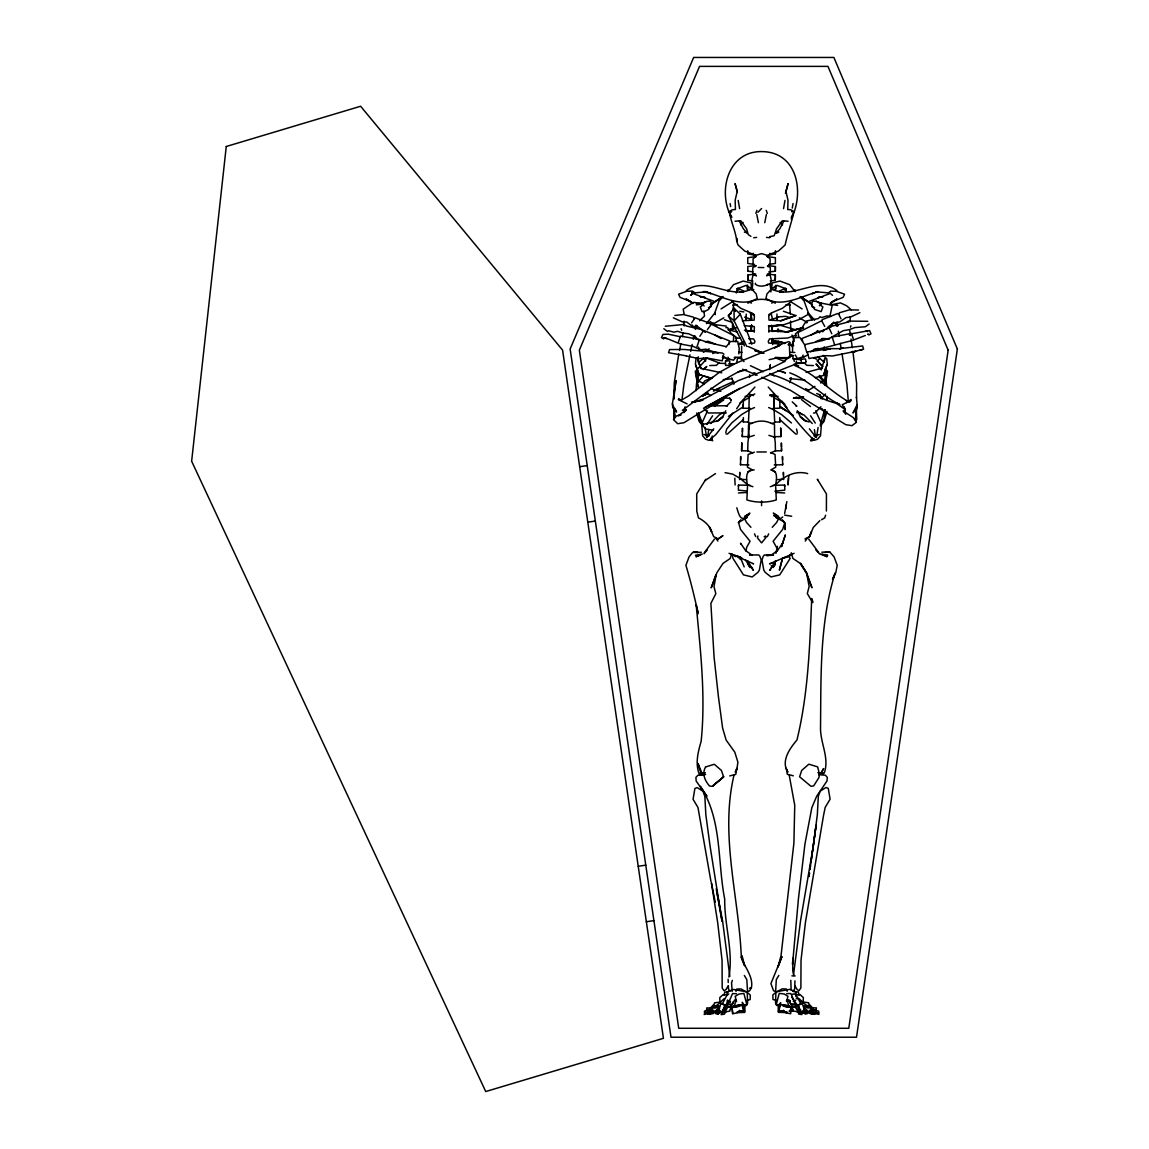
<?xml version="1.0" encoding="UTF-8"?>
<svg xmlns="http://www.w3.org/2000/svg" width="1149" height="1149" viewBox="0 0 1149 1149"><rect width="100%" height="100%" fill="white"/><g stroke="black" fill="none" stroke-linecap="round" stroke-linejoin="round"><path stroke-width="1.5" d="M768.695 274.108L775.331 275.085L775.288 280.342L770.347 280.902M768.738 255.107L775.388 253.857L775.388 250.726M753.801 289.491L747.496 289.347L747.539 286.173M826.892 397.166L826.878 400.556L826.878 396.319M775.288 280.342L775.331 275.085M768.724 271.968L775.345 271.221L775.374 266.525L768.724 265.749M775.388 266.64L775.345 271.221M675.009 408.412L676.574 412.06L672.668 407.292L672.424 403.73L676 380.52L673.745 398.602M775.632 286.173L775.661 289.347L770.95 289.462M826.404 511.046L826.447 493.926L817.312 479.234L818.16 480.598M750.153 408.369L743.202 408.197L743.389 400.024M752.293 423.047L748.688 424.383L748.53 437.956L748.574 434.566M748.631 429.482L748.688 424.383L748.53 437.956M774.225 409.36L773.966 396.333L774.225 409.36L773.966 396.333L769.959 394.782M747.496 289.347L747.568 285.024M748.473 422.085L743.317 421.956L743.331 420.749M746.563 479.722L739.611 479.09M748.861 464.914L740.502 464.756L740.531 463.636M743.202 408.197L743.274 404.319M743.317 421.956L743.389 417.604M744.825 1011.379L744.954 1004.513M741.608 450.767L741.78 442.954L741.608 450.767L747.898 450.882M742.398 431.852L742.484 428.16L742.297 436.563L749.277 436.706M742.297 436.563L742.34 434.724M810.462 1012.614L810.49 1011.68L810.375 1013.346L813.751 1012.628L812.573 1010.876M738.462 486.458L738.505 485.079L750.082 485.28M739.712 474.982L739.769 472.325L739.597 479.593M740.617 459.873L740.703 456.483L740.502 464.756M746.649 491.011L738.376 490.149L738.505 485.079M683.928 324.564L684.028 321.145M774.627 437.956L774.483 424.383L770.878 423.047M732.373 330.036L732.602 322.883M769.844 253.254L769.801 254.791L767.23 256.543L770.117 258.769L770.017 264.543L767.546 266.525M733.493 340.664L733.665 335.565L711.346 324.162L707.339 329.734M746.218 314.079L746.017 320.054L746.118 317.038M794.964 980.815L794.663 988.916L793.241 991.214M795.912 996.614L796.085 991.903L789.708 989.361L775.948 991.846L775.518 1002.919L776.623 1005.404L779.798 1005.361M798.77 1013.26L798.814 1012.111L801.629 1012.183L801.945 1014.596L798.612 1014.05L798.814 1012.111L801.298 1012.269L801.241 1013.274M801.112 1013.231L799.934 1010.445M850.045 321.777L850.246 316.636M803.151 1002.675L803.366 997.576L800.077 994.617L796.329 994.675M856.536 397.999L856.637 383.479L852.888 351.235M747.482 486.587L746.879 499.916C755.855 502.86 767.302 502.86 776.293 499.916L775.69 486.587M788.358 478.156L788.056 484.979L788.846 475.6M701.967 305.304L702.025 304.112L698.75 303.192L693.982 302.359L692.129 303.135L683.167 309.21L684.215 314.323M775.647 991.285L776.293 979.623L778.821 975.415M749.507 377.432L749.665 374.703M696.079 390.617L696.524 383.393L702.513 376.929M721.874 1013.346L723.181 1010.502L723.181 1012.37L722.707 1009.598L727.216 1008.65M777.284 547.915L777.097 551.089L776.552 547.455L773.105 541.265L782.67 529.387L784.868 522.651L785.255 529.66L784.552 522.651L782.153 519.951L783.963 521.747M796.372 361.088L796.185 363.946C764.746 375.809 734.11 390.761 704.84 407.522L739.956 388.233L683.942 422.717L677.709 423.708L673.472 419.672L676.488 415.924L680.682 414.976M791.115 989.677L790.799 980.312M751.245 330.754L751.647 325.411M752.121 290.367L752.71 283.904M813.262 1013.217L813.363 1012.039L811.122 1012.01L814.153 1011.967L814.095 1014.122L811.194 1013.863L813.751 1012.628M786.85 501.639L784.623 513.56M684.502 411.385L684.761 408.34M729.041 344.24L729.328 340.865L703.662 330.467L699.885 336.284M755.41 283.2L755.324 284.191C759.518 287.623 766.211 285.929 770.534 283.329L771.137 279.308L770.247 275.674L767.518 273.907L766.713 275.904L770.29 273.29L770.304 267.631L767.475 265.95M824.594 360.499L824.752 358.646L821.205 369.992M733.005 310.359L733.637 303.58M825.427 374.56L825.887 370.208L824.666 380.448M750.972 331.113L751.618 325.124M673.86 406.961L674.276 419.27M850.332 334.776L849.326 335.077M793.399 214.174C790.756 224.558 787.381 234.597 785.155 244.924L778.476 251.042L767.13 255.322L761.586 253.613L756.042 255.322L744.681 251.042L738.003 244.924L736.768 241.376L737.098 238.475M736.322 292.981L737.931 288.155L736.782 288.959L746.189 285.34L750.254 287.882L751.417 287.25L751.015 282.97L743.245 281.06L733.536 284.65L728.064 291.602M772.659 338.869L772.185 342.761L779.912 341.756L785.097 343.163M855.373 419.04L857.14 404.678L856.393 397.023M682.104 398.703L684.014 383.579L689.96 354.811M825.241 385.217L826.476 375.493M825.197 409.776L823.876 420.161L820.3 424.67L824.666 409.647M804.76 1009.928L805.162 1006.869L810.505 1007.271L810.907 1009.612L812.975 1010.258M733.952 775.36C719.892 834.978 738.592 895.789 741.263 955.824L742.053 955.695L744.609 965.505M809.93 869.477L816.12 825.255L810.993 862.368M766.383 214.533L764.76 222.719M824.307 383.838L824.781 380.391L820.558 382.962M810.002 869.463L810.505 865.915M769.615 369.605L770.333 364.606M708.014 434.552L708.732 429.611M746.074 551.089L746.62 547.455L750.053 541.265L740.487 529.387L738.62 522.651L741.004 519.951L738.304 522.651L747.353 517.309L744.925 518.228M718.929 1009.497L720.926 1003.364L725.062 1004.93L724.76 1006.883L728.452 1000.836L730.606 1001.899L727.576 1000.406M825.312 385.087L827.524 371.141L825.212 368.829M738.807 353.863L739.209 348.463L737.759 341.483L730.534 341.483L726.053 346.998M816.594 436.807L818.117 427.485M736.595 363.343L737.356 358.79L738.62 358.143L741.967 358.919L743.977 361.605M735.863 341.698L736.552 337.533L730.951 333.167L727.662 327.666L725.866 327.652M792.264 208.084L793.04 203.56M793.542 974.539L800.551 920.679L813.248 846.425L817.327 814.742L818.332 796.314L820.127 791.173L825.987 787.496L828.257 788.329L830.109 799.173L825.197 807.374L823.503 815.603L805.42 922.518L801.025 960.133L800.882 987.91L799.086 990.61L797.191 989.605L794.864 985.77M829.894 316.55L832.364 304.586L840.436 302.891L846.569 305.749L851.323 309.828M783.546 208.615L784.997 200.429M715.999 1011.967L716.402 1009.813L719.015 1008.65L719.403 1006.438L718.685 1009.928M716.473 1012.082L716.761 1010.502L720.351 1011.12L716.531 1010.388L716.086 1012.757L718.513 1013.547L721.457 1011.292M716.186 574.759L713.974 586.608L715.827 593.645L710.872 603.412L714.089 657.228L718.427 696.782L722.606 728.035L726.139 740.085L734.814 752.207L737.917 762.232L736.811 769.528L735.274 772.214L736.782 768.437L735.777 774.369L729.787 775.905M747.295 991.544L749.478 990.955L751.389 987.795C753.715 976.65 744.236 966.941 741.134 956.715L744.48 965.648M715.856 1012.815L715.41 1011.637L715.152 1013.461L717.823 1014.208L718.082 1013.432L715.856 1012.815L718.613 1013.605L718.958 1011.752L718.513 1013.547L715.511 1012.097L716.459 1013.116M736.121 999.802L734.34 1006.136M751.489 325.153L750.943 331.271M695.418 328.844L696.122 325.339M790.081 1011.723L790.943 1007.371L783.058 1006.021L787.683 1007.084M723.927 1010.804L724.646 1007.314L723.784 1007.099M678.8 353.949L674.291 382.603L673.817 399.292M679.519 350.488L680.94 343.551M682.362 336.614L683.081 333.153M683.885 412.692L685.106 406.818M773.004 567.419L773.737 563.9M775.92 553.358L777.385 546.335M711.49 439.421L712.208 436.017M754.175 469.927C745.256 468.806 746.103 479.09 747.496 484.964L752.882 486.688M690.693 351.35L692.158 344.427M693.249 339.242L693.982 335.781M757.923 535.965L757.478 537.919L761.586 542.888L765.679 537.919L765.248 535.965M724.1 995.206L724.804 992.09L728.136 992.147M695.131 328.729L695.921 325.253M750.714 319.049L751.69 314.769M769.715 368.125L770.333 365.439M796.889 412.879L797.392 410.767L800.063 416.182L806.225 421.468L801.93 418.337M725.78 432.685L726.671 429.037L731.726 422.99L741.55 414.617L749.88 409.59M728.883 977.067C733.622 951.415 724.287 925.002 724.717 899.136C717.321 861.922 722.333 819.065 700.229 786.275L706.922 796.228L696.193 781.09L695.892 777.413L697.874 775.273L704.481 774.814M712.093 1013.246L709.019 1014.194L708.962 1012.025L711.992 1012.068L709.752 1012.111L709.852 1013.289M791.848 997.217L798.368 1006.811L798.857 1004.944L800.939 1004.054L796.386 995.451L794.347 993.828L791.776 994.488M782.598 557.796L779.381 570.148L782.311 559.448M723.511 355.903L722.204 360.815L706.405 357.899L698.951 358.646L686.298 355.946M824.278 346.869L823.503 349.784L823.072 348.578M786.562 1001.497L787.955 996.312L784.25 994L779.237 993.368L776.322 1004.384L779.237 1005.59L778.333 1012.341L786.921 1012.599M785.442 193.362L788.099 183.581L785.988 191.567L787.984 200.17L787.74 209.491L790.9 209.807L794.146 211.732L791.302 217.276M825.585 515.212L824.738 517.84L821.564 519.75M731.453 554.249L730.247 558.486L723.037 563.369L716.99 572.518L711.188 587.857L715.913 574.701M826.978 411.356L823.977 421.539L820.199 425.848M782.297 544.066L781.492 546.709L785.356 534.917L782.297 544.066L782.627 543.204L777.485 550.63L770.864 555.34L766.541 555.542L773.607 554.924L764.43 554.967L763.295 556.188L761.974 559.98L763.812 570.163L765.248 572.389L770.993 576.956L779.726 574.859L790.196 558.342L789.018 556.992L790.297 554.866M713.529 1012.398L713.141 1013.605L707.554 1013.921L706.721 1007.932L712.294 1008.003M831.014 326.79L831.977 323.731L830.727 326.948M791.244 218.841C804.846 192.127 797.162 151.639 761.586 151.596C727.892 151.122 717.335 191.596 731.425 217.262M771.568 330.007L772.846 326.014M789.78 382.631L791.316 377.849L789.693 378.567L805.076 380.161M678.327 342.359L680.481 336.111L698.491 339.214L708.315 342.632L726.053 346.596M735.978 991.443L736.739 989.074L740.976 988.916L747.439 992.549L750.297 995.077L750.153 999.601L747.008 1000.291M815.23 377.691L823.488 375.436L827.007 364.664M732.344 980.384L731.554 982.783L732.143 991.486M819.682 358.387L817.499 361.073M733.321 1001.655L732.33 1004.542L727.504 1004.542L727.389 1001.397M755.87 213.412L756.918 210.339M696.912 346.84L699.353 339.845M699.712 348.865L699.267 350.086L698.535 347.113M850.461 327.12L850.935 325.813M773.248 567.505L775.647 560.856M775.575 560.669L773.09 567.146L775.36 564.216L773.737 566.127L771.166 565.739M727.676 1004.915L732.531 993.598L736.48 993.713M840.996 318.79L838.741 314.28L839.33 312.787L849.499 309.828L858.518 310.029M823.488 375.436L827.251 363.989L826.763 358.732L823.101 355.386M706.434 323.616L715.109 312.657M803.094 355.113L802.648 356.147L803.74 357.152L808.149 354.668M695.82 328.93L697.299 325.655M707.497 410.854L701.666 423.737L702.657 435.787L705.543 439.177L709.019 440.354L715.755 434.638L733.019 412.994M845.822 414.286L843.136 410.925L853.147 417.504L856.307 421.712L855.876 422.688L852.012 425.676L845.822 424.685L790.526 390.373L761.873 377.274M849.786 402.207L851.064 399.464L847.732 401.805M824.752 326.417L821.664 320.786L822.196 319.666L837.564 313.519L838.741 314.28M768.695 533.854L767.388 536.583L764.114 536.698M732.43 1010.115L732.488 1013.835L737.399 1012.772L739.669 1010.316M725.78 410.767L723.094 416.182L716.947 421.468L722.664 417.288M778.763 518.3L776.638 522.479L772.243 527.29M831.79 333.785L829.075 327.91L829.65 326.819L845.894 322.625L848.407 321.102M783.762 221.24L779.754 228.866L775.848 233.19L778.763 232.155L775.905 232.787M812.07 437.841L810.476 440.742L812.171 440.814L814.153 438.458M830.167 304.586L831.56 302.086L830.282 303.523L837.075 298.97L832.321 301.684L843.122 297.361L844.558 294.201L836.458 291.315L830.713 291.128L829.061 292.263L832.508 295.336M734.742 999.874L731.037 1006.409L730.29 1004.657M771.769 566.988L769.801 570.349L775.202 561.804M728.207 985.899L725.881 989.72L723.985 990.725L722.19 988.025L722.06 960.262L717.694 922.633L711.418 882.949L715.253 902.123M691.583 322.855L695.145 317.799L710.139 323.4L710.7 324.65M704.998 480.598L715.497 473.589M705.859 479.234L696.711 493.926L696.768 511.046L698.42 517.84C704.208 520.842 709.694 525.438 711.705 531.815L709.464 527.018L713.73 536.669L718.182 538.895L722.764 535.807L718.182 538.895M821.363 339.831L822.267 338.38M706.937 424.556L712.595 415.78M723.956 1009.813L724.947 1006.122L729.787 1007.127L726.053 1006.984L726.269 1004.571L731.166 1004.255L731.453 1009.124L729.974 1009.325L729.96 1011.106L724.057 1012.01M707.209 393.848L702.542 395.902L708.114 393.001M704.28 552.755L714.534 539.025M736.681 408.671L741.809 401.216L754.936 387.055M744.437 345.892L728.452 316.004L734.01 308.191L740.286 314.165L751.848 344.226M805.277 541.064L807.388 538.105M770.376 236.522L769.471 237.757L766.541 237.398M702.929 383.45L704.782 380.922L712.466 377.303M719.245 362.452L716.416 365.339L709.752 365.554M707.023 437.424L713.773 428.821M711.001 305.605L708.473 309.469L704.84 311.422L701.996 311.609L700.287 306.912L702.886 305.06L701.867 303.508L706.793 301.325L710.513 301.11L711.633 304.183L711.145 306.553L708.473 307.659M826.217 329.39L828.644 326.402L834.49 322.783L839.876 321.921L846.009 317.569L850.605 317.023L859.883 312.672M735.877 357.325L733.479 360.197L726.613 358.359M831.79 324.205L833.671 322.137M734.24 1007.099L740.057 1006.093L732.172 1007.443M819.352 305.778L821.305 303.523L816.365 301.325L812.645 301.124L811.524 304.198L812.013 306.568L814.684 307.659M704.035 553.746L707.267 549.983M684.732 411.715L686.413 409.762L678.427 415.665L680.854 414.99M848.106 322.409L849.24 321.102L867.797 321.303M822.67 331.788L824.422 329.82M706.075 359.479L695.274 371.529L698.003 386.998L696.409 375.824L699.009 373.482M723.066 296.514L719.102 300.923L714.707 313.002L715.382 314.654M709.637 1012.183L706.032 1013.231M740.286 314.165L734.139 320.873L746.85 346.51M709.694 1008.836L714.506 1003.68M821.061 398.732L825.513 393.963M791.331 553.947L789.32 556.116L784.221 557.811L787.309 556.676M761.586 208.529L757.909 212.321M820.889 406.789L814.914 413.008L813.521 412.979M819.84 520.641L813.277 527.463L809.427 536.669L804.989 538.895M710.901 423.493L719.331 414.775L723.741 412.276M740.574 224.859L743.058 222.403M807.029 1012.686L803.165 1013.217L801.672 1011.235M686.283 290.539C706.635 275.559 730.218 300.334 751.676 288.93L756.186 293.943L757.234 298.481C742.757 307.487 723.813 297.548 709.192 292.88L710.987 293.684L703.346 291.573L707.511 291.774L692.229 293.052M715.985 1006.151L724.229 998.639M766.843 285.139L767.834 284.191M699.526 320.758L704.509 316.104L703.906 311.063M730.922 401.848L726.297 406.172L727.475 405.755L708.761 405.87M698.42 356.865L695.921 359.149L695.447 364.434L699.482 375.651L695.719 365.123M703.389 352.326L709.034 348.836M782.713 516.964L780.473 518.673L773.291 513.1L778.591 516.332M704.208 368.8L706.807 366.459L703.303 369.633M682.334 410.365C701.149 396.592 719.518 381.023 740.933 370.624M709.551 1011.838L710.556 1010.933L710.57 1012.8L709.364 1012.686L712.653 1012.686L712.624 1011.738L712.739 1013.404M775.762 484.591C783.977 476.045 795.611 470.171 807.675 473.589M698.319 362.854L703.518 358.33M715.511 1011.91L710.369 1013.016L710.183 1010.546L714.118 1010.373M743.231 419.644L727.461 434.02L726.067 434.006M728.782 993.899L726.743 995.508L722.19 1004.125L724.272 1005.016M713.96 405.741L724.287 398.588M791.46 301.354L782.354 308.32L770.979 313.131L768.724 316.147L769.026 320.126L780.745 320.729L796.085 315.444L780.631 320.873M779.108 291.3L783.087 289.289L786.189 290.596M869.132 324.018L865.398 326.733L854.842 327.58L849.441 329.591M724.861 1012.729L726.197 1011.623L722.577 1011.795M722.822 417.159L717.737 420.821L703.662 424.268L699.296 420.161L698.377 413.267M710.929 304.7L722.434 296.93M714.85 405.913L723.669 399.981M710.269 304.571L722.046 296.916M755.64 273.907L752.911 275.674L752.035 279.308L752.638 283.329M728.466 416.297L743.317 406.789M721.055 308.909L732.933 301.397M739.942 402.839L749.493 397.482M745.787 515.657L749.88 513.1C741.464 523.93 739.281 516.16 736.825 507.801M809.284 389.813L814.928 386.394M744.767 516.878L749.033 514.307L746.362 515.614M731.87 217.276L729.012 211.732L732.258 209.807L735.432 209.491L735.173 200.17L737.17 191.581L735.073 183.581L737.285 191.725M755.697 265.95L752.868 267.631L752.681 270.015L752.882 273.29L756.444 275.904L755.482 274.913M713.299 323.932L723.827 317.828M728.337 315.214L731.338 313.476M805.19 344.513L823.115 340.406L833.068 336.887L851.395 333.397L853.535 339.53M810.878 335.091L817.499 331.386L820.946 331.644M732.933 1007.515L731.726 1008.161L732.947 1013.375M752.954 422.875C758.168 420.491 765.004 420.491 770.203 422.875M744.566 516.59L749.033 514.307L744.696 516.432M794.103 553.315L769.571 563.857L773.636 562.55M700.617 554.507L695.964 556.777L700.804 554.967M846.612 402.581L850.892 400.527L842.231 404.735L844.917 409.202L845.046 412.247M702.542 395.902L707.066 393.748M714.592 390.172L733.723 381.411L732.488 381.985M747.855 303.207C755.999 298.022 767.173 298.022 775.302 303.207M793.255 1001.368L795.797 1000.19M747.654 472.067L752.423 469.898L747.439 467.198L748.128 454.458L754.376 452.189M809.399 301.253L829.707 293.656M851.84 333.713L869.592 330.539L870.985 333.828L868.874 334.905L867.71 334.057L868.385 334.33M771.64 303.063L774.512 301.799M768.782 314.639L771.525 313.433M705.931 301.727L701.867 303.508L704.165 306.007M713.443 391.12L719.662 388.391L714.721 390.358M810.447 351.809L818.203 348.42L813.363 349.684C826.619 347.975 838.296 343.781 851.208 340.808M736.997 290.596L740.085 289.289L744.064 291.3M754.807 393.949L749.205 396.333L748.933 409.36M852.012 340.578L865.283 335.508M770.505 452.907L775.446 450.868L775.245 442.466L774.555 437.137L768.911 435.37M816.049 341.483L823.589 338.481L829.535 339.056M712.725 353.562L716.028 352.312M738.29 343.924L744.408 341.626M826.404 555.699L827.725 555.24L819.093 553.689L827.165 556.705L822.526 554.436M754.836 372.736L753.342 373.267L755.669 374.947M729.586 364.793L732.947 363.63M735.145 327.982L728.552 330.237L735.173 328.413M796.027 335.178L787.754 337.993L769.528 338.941L768.236 341.382L768.724 343.034L781.018 344.14M769.672 395.572L774.009 394.107M754.505 407.55L749.033 409.949L748.459 422.674L751.489 423.45M771.036 319.594L778.534 317.167M770.29 486.688L775.661 484.964C776.394 479.722 778.534 470.544 770.807 469.912L775.733 467.198L775.044 454.458L770.562 452.534M663.892 337.806L666.822 338.625M771.898 423.564L774.699 422.674L774.139 409.949L768.652 407.55M754.261 435.37L748.617 437.137L747.927 442.466L747.726 450.868L752.667 452.907M804.415 356.449L797.363 358.574L795.323 354.969M803.395 327.494L786.577 332.233L803.467 327.68L786.074 331.917L768.724 330.84L768.925 332.118L768.825 326.603L782.785 325.066L798.713 319.695L807.776 314.654L808.451 313.016L804.07 300.937L800.106 296.528M674.851 315.458L683.526 314.553L693.436 317.138L694.082 318.776M806.153 372.434L822.239 368.097M685.953 355.788L668.546 352.7L669.58 349.569L683.813 349.44L717.536 352.47L722.405 353.088L723.956 354.28M819.108 434.566L814.052 435.902L816.135 437.424L809.399 428.821M798.483 1007.256L799.331 1007.041M738.146 371.903L746.635 369.806M851.122 352.384L855.718 351.307L832.565 355.96L824.896 355.644L808.982 358.531L807.359 351.881L830.397 348.635L839.574 348.678L862.626 345.95L863.588 349.138L853.994 351.709M793.772 211.818L791.632 211.689M728.15 329.662L736.653 327.709M736.768 1012.398L744.164 1010.689L742.642 1004.599L733.593 1005.949M769.112 359.694L778.103 357.684L789.851 357.612L789.377 344.499L790.182 342.617L788.889 341.641L783.561 343.206L774.527 347.874L779.711 345.375L736.207 363.055L719.26 372.348L688.438 396.046L681.975 399.852L679.274 399.809M772.171 331.573L778.763 330.151L785.614 331.788M735.848 1005.835L741.881 1004.585L743.417 1010.675L737.385 1011.91M749.464 988.183L751.389 987.795M704.912 772.717L698.865 773.22C695.289 762.519 698.132 751.762 701.149 741.263C705.816 695.806 700.416 649.946 696.165 604.661L698.003 612.403M730.434 1007.702L733.909 1007.027M806.584 1010.33L802.763 1011.063L806.368 1010.445L806.655 1012.025M695.418 555.312L702.312 554.062M831.603 337.131L843.337 330.653L849.154 329.677M710.987 1013.016L712.007 1012.571M705.256 341.77L708.143 341.296L715.568 344.183M752.825 280.902L747.884 280.342L747.841 275.085L754.476 274.108M696.337 303.796L704.768 302.532M579.656 466.695L587.225 465.589M587.785 522.163L595.354 521.057M638.226 866.274L645.781 865.154M646.356 921.742L653.91 920.622M768.738 264.399L775.388 263.451L775.388 257.692L767.044 256.543M770.103 236.665L774.182 235.703L776.566 228.78L782.325 220.766L788.085 221.24M714.434 1002.847L720.753 1001.957M756.114 256.543L747.769 257.692L747.769 263.451L754.419 264.399M696.409 304.873L702.025 304.112M788.429 1007.213L791.402 1006.826M793.499 398.286L803.654 397.008L793.485 398.128L803.28 397.726M705.615 774.426L698.951 775.259L704.15 774.871M753.687 237.757L756.616 237.398M756.114 265.563L747.784 266.525L747.812 271.221L752.782 271.782M732.775 305.117L737.141 304.629M723.209 379.63L731.755 378.739M774.857 491.183L784.796 490.149L784.666 485.079L773.09 485.28M738.606 344.485L743.891 343.996M749.162 343.522L754.433 343.034L754.936 341.382L753.643 338.941L748.66 338.682M735.073 221.24L740.832 220.766L746.606 228.78L748.243 234.583L750.9 236.364M806.225 1011.249L807.603 1012.039M778.074 316.923L785.341 316.334L790.21 317.655M811.208 1012.441L807.618 1011.838M727.791 290.094L728.796 290.022M745.744 331.386L754.433 330.84L754.247 332.118L754.347 326.603L744.222 325.598M691.612 402.035L702.973 400.154L694.312 401.949L704.567 398.66L738.419 380.549L770.85 368.326L783.762 361.935L789.09 356.75L792.451 356.018L794.361 361.375M729.385 211.818L731.611 211.574M738.477 492.95L746.749 492.49M742.383 320.758L754.146 320.126L754.433 316.147L752.178 313.131L740.803 308.32L731.712 301.34M779.726 292.32L783.173 292.133M665.285 326.259L683.081 324.549L684.23 325.957M804.645 1005.705L808.695 1005.519L809.37 1007.975L806.9 1007.888M821.837 552.195L829.664 551.879L834.088 556.848L837.219 565.265L835.811 572.518L832.508 579.441L835.151 573.021C819.452 622.887 821.118 676.56 820.515 728.322C820.458 743.518 829.621 758.053 824.235 773.133L818.347 772.832M776.839 325.268L779.783 325.153L794.921 329.591M814.785 1012.858L811.108 1012.786M716.229 1007.96L713.759 1008.032L714.419 1005.59L718.484 1005.763L719.533 1008.549L718.01 1006.294M786.648 993.641L790.598 993.526L791.388 994.603L795.438 1004.844L792.839 1004.585M786.404 1000.966L790.354 1000.836M737.917 1012.614L744.796 1012.413L742.326 1002.23L743.906 1007.041L743.891 1005.662L746.807 1004.47L743.891 993.44L738.879 994.072L735.173 996.384L736.566 1001.569M724.746 1006.122L727.317 1006.064M795.726 363.443L802.892 363.271M774.685 422.085L779.855 421.956L779.769 417.604M722.29 357.655L725.694 357.569M734.211 357.368L741.019 357.195M771.223 396.506L778.074 396.362M773.018 408.369L779.97 408.197L779.783 400.024M773.895 436.706L780.875 436.563L780.688 428.16L780.875 436.563M775.273 450.882L781.55 450.767L781.507 448.541M789.535 1005.878L780.487 1004.528L778.95 1010.617L786.361 1012.326M774.311 464.914L782.656 464.756L782.641 463.636M776.595 479.722L783.561 479.09M729.012 211.732L731.525 211.689M789.076 1011.12L792.666 1011.048M810.821 1007.932L816.408 1007.86L815.56 1013.849L809.973 1013.547L809.6 1012.326M797.09 434.006L795.711 434.02L779.927 419.644M811.395 1010.215L815.517 1010.172M738.606 352.355L742.039 352.326M726.269 412.879L708.244 413.008L703.432 408.067M756.889 451.974L766.268 451.974M795.625 1004.485L790.799 1004.47L789.32 1000.133M789.679 352.384L794.821 352.427M743.331 1005.432L746.505 1005.476L747.611 1002.991L747.195 991.932L733.421 989.433L727.044 991.975L727.159 995.12M707.612 1010.23L711.734 1010.273L711.59 1009.31L707.324 1009.77L704.409 1011.249L704.653 1013.26M726.814 994.747L723.051 994.689L719.762 997.634L719.992 1002.747M758.297 267.458L763.812 267.573M745.098 396.362L750.225 396.477M796.329 998.495L798.9 998.567L807.129 1006.079M813.406 365.554L806.756 365.339L803.912 362.466M791.891 975.86L795.151 975.961M707.008 1012.887L709.665 1012.973M725.378 363.501L720.222 363.299L706.046 357.899M728.811 363.644L733.952 363.845M701.307 552.267L692.517 552.525L689.055 556.906L685.91 565.337C690.707 581.222 694.614 597.408 698.19 613.71M809.011 1010.316L812.946 1010.474M705.285 291.659L707.511 291.774M735.389 338.007L740.358 338.266M723.123 397.956L729.644 398.286L731.353 400.369L729.658 398.128M739.999 292.133L743.446 292.306M776.408 492.49L784.681 492.95M782.383 358.474L785.887 358.675M794.634 359.192L801.643 359.594L792.911 358.847M680.826 344.068L693.077 346.366L700.631 349.813L705.816 349.181L717.953 353.174M794.376 290.036L795.381 290.108M818.706 774.728L825.312 775.187L827.294 777.327L826.978 781.004L816.652 796.286L811.826 807.704L804.903 844.314L798.411 899.021L792.537 964.341L792.867 958.223L792.767 970.977L793.844 975.458M784.695 515.154L791.675 516.246M721.759 372.822L700.689 368.341L697.931 359.106L700.689 368.341M715.87 1011.235L716.904 1011.321M775.474 357.353L787.683 358.402M692 292.564L695.059 292.837L692.1 292.377M788.042 344.786L793.313 345.26M808.81 1012.585L812.745 1012.958M793.126 991.515L798.34 992.018L799.029 995.135M811.539 1009.253L818.706 1011.192L818.461 1013.203L814.368 1013.088L813.492 1012.111M828.099 292.851L815.646 291.774L817.887 291.674L812.185 293.699L813.98 292.894C799.359 297.548 780.401 307.487 765.923 298.481L766.972 293.943L771.482 288.93C792.939 300.349 816.522 275.573 836.889 290.553M786.031 304.643L790.411 305.117M779.912 341.756L771.884 340.793L779.912 341.756L784.595 343.594M799.058 1011.939L793.155 1011.034L793.14 1009.267L791.661 1009.052L791.963 1004.183L796.86 1004.513L797.061 1006.912L793.341 1007.055L798.167 1006.05L799.158 1009.741M683.052 333.066L688.696 333.77L695.461 336.987L698.276 339.917L700.272 340.176M726.398 326.086L714.994 324.65L713.472 323.171L711.734 324.004L706.879 322.84M800.796 1001.669L808.695 1002.79M818.39 302.546L832.249 305.289M832.364 304.586L837.693 305.404M830.641 316.492L826.95 315.918L821.851 317.569L820.084 316.765L818.404 318.546L806.469 320.973L806.885 322.768L805.104 322.697L801.542 328.643L795.481 333.828L795.812 336.571M793.313 775.805L787.324 774.254L786.318 768.336M850.432 401.173L846.253 400.987L847.732 401.202C829.276 390.473 814.756 373.741 794.663 365.511M739.784 311.25L743.834 311.925M838.282 403.716C813.751 398.459 794.203 380.003 769.643 374.143M713.084 430.229L705.644 428.95L699.195 421.539L696.639 413.109M818.447 772.789L823.316 773.636L818.189 772.631M756.085 255.423L747.769 253.857L747.769 250.726M725.062 472.656L732.689 474.092L739.855 478.228M789.219 1006.955L792.695 1007.63M776.121 1000.204L772.975 999.529L772.832 995.005L775.704 992.477L782.153 988.844L786.39 989.002L787.166 991.372M781.248 1004.513L788.774 1006.064L787.008 999.731M779.711 1010.603L787.237 1012.154M720.868 391.278L713.874 389.813L711.03 388.132M795.898 1008.578L800.408 1009.526L800.551 1011.723M744.408 330.151L752.035 331.343L750.326 326.014M744.408 232.155L747.252 232.787M776.552 516.203L773.65 515.484L776.738 516.605M728.38 329.749L737.055 331.946M727.288 1001.038L729.859 1001.698M778.763 341.626L785.456 343.364M788.803 344.226L792.149 345.102M704.05 434.566L709.105 435.902M783.388 311.25L794.835 315.228M788.559 344.097L793.758 345.504M775.776 991.415L773.593 990.826L770.922 983.587L781.952 956.586L778.045 966.998L781.047 955.566L793.902 843.107L794.749 805.305L789.234 775.259M735.863 556.676L731.827 553.947M711.719 378.28L698.994 374.531L711.475 378.481M777.801 370.553L785.356 372.822M763.913 353.303L754.893 350.589L763.266 353.203M782.498 371.96L785.442 372.851M809.097 421.956L805.42 420.821L800.35 417.159M742.527 369.246L757.162 375.177M744.624 317.181L750.627 319.106M682.779 333.009L677.565 331.314L673.946 332.176L668.431 330.711L667.512 331.443L663.82 328.715M691.813 293.081L713.773 301.239M724.387 319.724L732.358 322.409M749.162 394.107L753.485 395.572M729.055 553.315L741.78 557.911L735.001 555.455L753.6 563.857L752.94 563.527M790.569 354.624L793.657 355.73M795.683 405.755L796.86 406.172L792.236 401.848M763.223 371.716L750.426 365.712M778.246 518.228L775.819 517.309L783.647 521.718M678.283 399.579L687.073 403.873M775.216 357.77L784.911 361.59M794.146 364.075L798.627 365.856M813.751 357.971L816.867 359.22M763.539 353.16L748.128 346.51M805.578 388.735L808.767 390.1M816.738 393.518L819.926 394.897L822.397 398.861M748.66 301.799L751.532 303.063M751.647 313.433L754.39 314.639M680.021 343.853L664.596 337.591L663.605 338.84L661.465 337.648L662.93 334.46L668.359 334.187L680.151 336.714M829.075 327.91L802.146 338.38L802.634 341.224M773.679 397.482L784.71 403.773M772.329 470.616L775.503 472.067M816.365 301.325L821.305 303.523L820.271 305.074L822.885 306.912L821.162 311.623L814.684 309.469L812.171 305.605M727.331 1000.248L729.874 1001.44M821.664 320.786L798.138 332.434L798.612 336.786M789.78 372.865C808.795 379.744 822.095 396.348 839.89 404.563L835.926 402.954L844.932 409.461M790.182 1007.443L791.402 1008.09L790.641 1013.763L785.715 1012.7L783.446 1010.23M769.801 373.54L774.225 375.953M714.606 334.933L721.112 338.538M798.612 412.347L802.849 414.746L798.282 412.003M799.345 317.842L806.857 322.194M866.174 330.855L867.509 331.63M703.906 383.938L698.219 380.578L696.926 370.596L697.443 374.904M773.291 409.59L781.622 414.617L791.431 422.99M855.215 419.644L856.781 419.586L856.292 407.866M796.2 396.936L798.9 398.588M673.343 317.828L682.405 321.892L686.786 322.022L691.626 325.756M683.856 324.435L686.355 326L702.269 329.749L702.886 330.969M780.2 406.99L785.988 410.624L780.157 406.76M791.733 302.345L802.131 308.923M793.327 415.407L779.884 406.602M801.126 296.916L811.424 303.623M800.738 296.93L812.228 304.715M706.376 392.699L710.556 395.558M710.068 321.533L716.646 326.172M678.657 398.559L681.429 400.642M801.471 399.593L810.49 406.545M740.803 478.975L747.41 484.591M755.625 266.525L753.155 264.543L753.055 258.769L755.927 256.543L753.371 254.791L753.313 253.254M709.91 439.88L712.682 440.742L711.102 437.841M738.936 557.811L740.846 559.448L740.315 556.963M728.452 316.004L734.139 320.873L734.01 308.191L735.403 311.451M818.059 356.908L824.451 362.452M722.606 355.917L727.518 359.608L728.681 358.703L728.035 357.253M817.255 330.553L819.61 332.851M780.114 222.403L782.584 224.859M822.914 366.517L817.14 360.743L821.521 365.468M803.84 414.775L812.271 423.493M819.309 375.45L826.418 383.105L826.619 386.021M768.236 387.055L786.778 407.593L781.837 401.145C791.331 415.105 802.189 428.606 814.153 440.354L817.628 439.177L820.501 435.787L821.492 423.737L815.661 410.854M808.623 1003.608L813.42 1008.779M750.929 527.29L746.534 522.479L744.408 518.3M705.673 361.059L703.475 358.387M820.659 369.088L816.005 363.96L820.716 369.26M747.31 233.19L743.403 228.866L739.396 221.24M737.486 555.685L740.846 559.448L739.985 556.978M691.612 302.072L692.89 303.508L686.082 298.97L690.836 301.67L680.05 297.347L678.614 294.187L686.7 291.3L692.459 291.114L694.111 292.248L690.664 295.322L692.273 293.771M808.063 312.672L814.641 320.183M808.609 538.953L818.849 552.698M815.862 549.926L818.016 552.425M745.399 559.764L749.435 566.127M705.342 332.348L697.989 326.79L692.833 326.33L692.086 324.937M699.296 420.161L702.858 424.67L698.405 412.649M795.108 291.616L789.636 284.65L779.927 281.06L772.157 282.97L771.74 287.25L772.918 287.882L776.983 285.34L786.39 288.974L785.241 288.155L786.318 291.386M747.812 564.216L750.067 567.146L747.597 560.669M855.445 420.563L856.307 421.712M819.294 376.455L823.187 381.64M715.784 538.105L717.895 541.064M821.851 408.441L824.723 412.635M804.989 345.303L799.876 337.49L794.318 337.619L792.767 342.014L792.537 351.264M807.646 312.973L812.07 319.839M810.576 415.78L815.287 423.091M747.97 561.804L753.371 570.349L751.389 566.988M729.888 991.285L728.48 988.973L728.351 985.741M744.337 975.487L746.85 979.68L747.496 991.372M788.386 999.802L792.092 1006.337M812.702 602.593L807.302 593.573L809.155 586.536L806.627 572.978L800.551 563.312L806.138 572.446L811.941 587.771L806.627 572.978L800.092 563.297L792.896 558.428L791.273 552.755M819.926 394.897L821.363 397.741M754.462 533.854L755.769 536.583M697.486 413.626L702.958 425.848M672.424 403.73L675.181 415.292M835.251 322.912L836.587 326.187M741.651 346.122L741.407 359.048M695.03 335.953L696.323 339.113M698.089 360.958L701.149 368.685M741.162 559.319L744.179 566.917M786.821 769.6L787.826 772.114C780.702 761.011 789.837 748.416 796.961 739.985C808.192 693.953 809.873 645.594 811.697 598.5L812.903 601.832M740.875 544.066L740.531 543.204L745.672 550.63L752.293 555.34L749.565 554.924L758.742 554.967L759.877 556.188L761.198 559.98L759.36 570.163L757.923 572.389L752.178 576.956L743.446 574.859L732.961 558.342L732.33 554.881M750.225 312.743L751.949 318.804M681.098 328.729L681.659 330.251M748.717 564.188L749.924 567.505M791.991 335.005L794.261 341.368M766.239 210.339L767.302 213.412M731.827 377.849L733.881 384.226M832.278 337.346L834.547 344.556M804.831 345.964L806.971 352.786M758.397 222.719L756.789 214.533M729.759 214.174C731.654 223.409 735.805 232.098 736.768 241.376M749.306 564.245L750.125 567.534M804.602 1013.475L804.156 1011.68L805.291 1014.136L807.962 1013.389L807.718 1011.565L807.259 1012.743M796.501 429.037L797.392 432.685M771.467 314.769L772.444 319.049M804.444 1009.856L802.203 1003.307L798.052 1004.858L798.368 1006.811M837.133 322.338L837.836 325.813M844.386 406.947L844.96 409.877M716.287 888.665L722.563 920.809L729.83 976.391M771.683 325.153L772.329 331.142M807.115 1011.91L806.727 1009.741L804.099 1008.578L803.726 1006.38L804.185 1009.44M716.488 890.475L722.032 921.283L710.139 846.612L705.845 814.842L704.854 796.415L703.059 791.273L697.184 787.596L694.915 788.429L693.062 799.273L697.974 807.46L711.016 881.8M738.175 200.429L739.626 208.615M730.132 203.56L730.649 206.576M705.041 427.485L706.578 436.807M838.339 331.171L839.187 336.384M840.307 343.336L841.154 348.549M842.002 353.748L846.928 384.369L848.177 399.55M836.975 322.381L837.52 325.899M849.686 330.352L850.49 335.565M851.021 339.041L852.357 347.745M814.426 429.611L815.144 434.552M785.744 505.215L786.218 508.519M705.242 1013.231L705.084 1012.039L704.222 1014.481L707.741 1013.547L707.468 1011.608L707.64 1013.059M696.926 370.596L698.506 382.358M718.369 1009.985L717.953 1006.926L712.624 1007.343L712.222 1009.684L710.139 1010.316L710.341 1012.585M796.918 1011.551L798.253 1012.657L798.167 1011.752M673.759 412.031L674.434 418.121M770.677 288.744L770.462 283.904L770.878 291.961M789.55 303.58L790.282 313.936M770.462 283.904L770.907 288.758M710.57 1010.79L710.714 1012.441M725.148 1009.095L724.947 1006.122L725.148 1009.052M734.8 478.156L735.116 484.979M772.458 338.38L772.702 344.599M777.054 317.038L777.169 320.054M728.121 979.278L728.236 982.51M724.358 1013.332L724.315 1012.183L721.486 1012.255L721.17 1014.653L724.502 1014.122C725.953 1011.522 720.739 1011.264 722.003 1013.289M776.939 314.065L777.097 318.646M790.512 321.088L790.799 330.036M855.976 408.182L856.12 412.951M778.304 341.181L778.39 344.47M783.561 479.593L783.388 472.325L783.46 474.982M782.656 464.756L782.469 456.483L782.541 459.873M781.55 450.767L781.377 442.954L781.464 446.904M784.666 485.079L784.695 486.458M778.017 328.743L778.088 331.802M779.798 419.428L779.855 421.956M778.189 1004.441L778.318 1011.307M775.618 285.325L775.676 288.844M747.812 270.446L747.812 271.221M747.841 275.085L747.884 280.342M775.388 252.421L775.388 253.857M761.586 500.964L761.586 505.646M818.39 1012.212L818.892 1014.423L815.373 1013.475L815.646 1011.551L815.488 1013.001L818.461 1013.203L818.39 1012.212M792.437 345.303L792.293 346.969L792.767 342.014L792.437 345.303M226.267 146.498L191.639 461.223L485.725 1091.55L663.433 1038.323L562.579 350.115L360.614 106.254L226.267 146.498M857.14 404.678L856.709 408.254L853.003 412.979L857.14 404.678M819.438 773.952L819.022 777.413L813.693 785.887L810.964 786.304L799.589 776.767L801.729 770.376L808.867 764.171L817.628 766.871L819.438 773.952M809.456 873.025L808.982 876.558L809.499 872.996M948.169 350.186L848.795 1028.283L678.714 1028.283L579.34 350.186L699.554 66.383L827.955 66.383L948.169 350.186M957.361 349.009L856.508 1037.217L671.002 1037.217L570.134 349.009L693.637 57.45L833.872 57.45L957.361 349.009M725.507 360.872L725.565 365.382L729.816 365.382L729.716 360.887L725.507 360.872M805.952 361.518L805.578 363.055L801.298 363.098L801.241 359.034L805.492 359.005L805.952 361.518M823.546 768.652L821.521 772.372L823.546 768.652M705.558 766.972C701.737 773.808 704.897 780.602 709.479 785.973L712.208 786.39L723.597 776.868L721.443 770.476L714.305 764.272L705.558 766.972M780.573 1002.732L779.209 1006.955L780.573 1002.732M811.467 531.815L809.427 536.669L811.467 531.815M723.597 776.868L712.739 785.988L723.597 776.868M827.237 349.081L823.546 350.431L830.727 348.65L827.237 349.081M782.785 325.066L768.523 326.043L782.785 325.066M861.922 349.727L860.328 350.014L861.922 349.727M843.107 347.788L839.603 348.75L843.107 347.788M797.104 1009.856L800.408 1009.526L797.104 1009.856M818.203 297.462L822.713 296.787L818.203 297.462M827.883 551.922L825.226 552.382L829.664 551.879L827.883 551.922M704.653 772.889L699.784 773.737L704.754 772.932M801.6 362.983L796.386 363.256L801.6 362.983M695.26 551.98L693.465 551.937L697.917 552.439L695.26 551.98M726.01 1009.914L722.707 1009.598L726.01 1009.914M704.969 297.447L700.459 296.772L704.969 297.447M701.579 772.473L700.014 770.591L698.032 763.525L701.579 772.473"/></g></svg>
